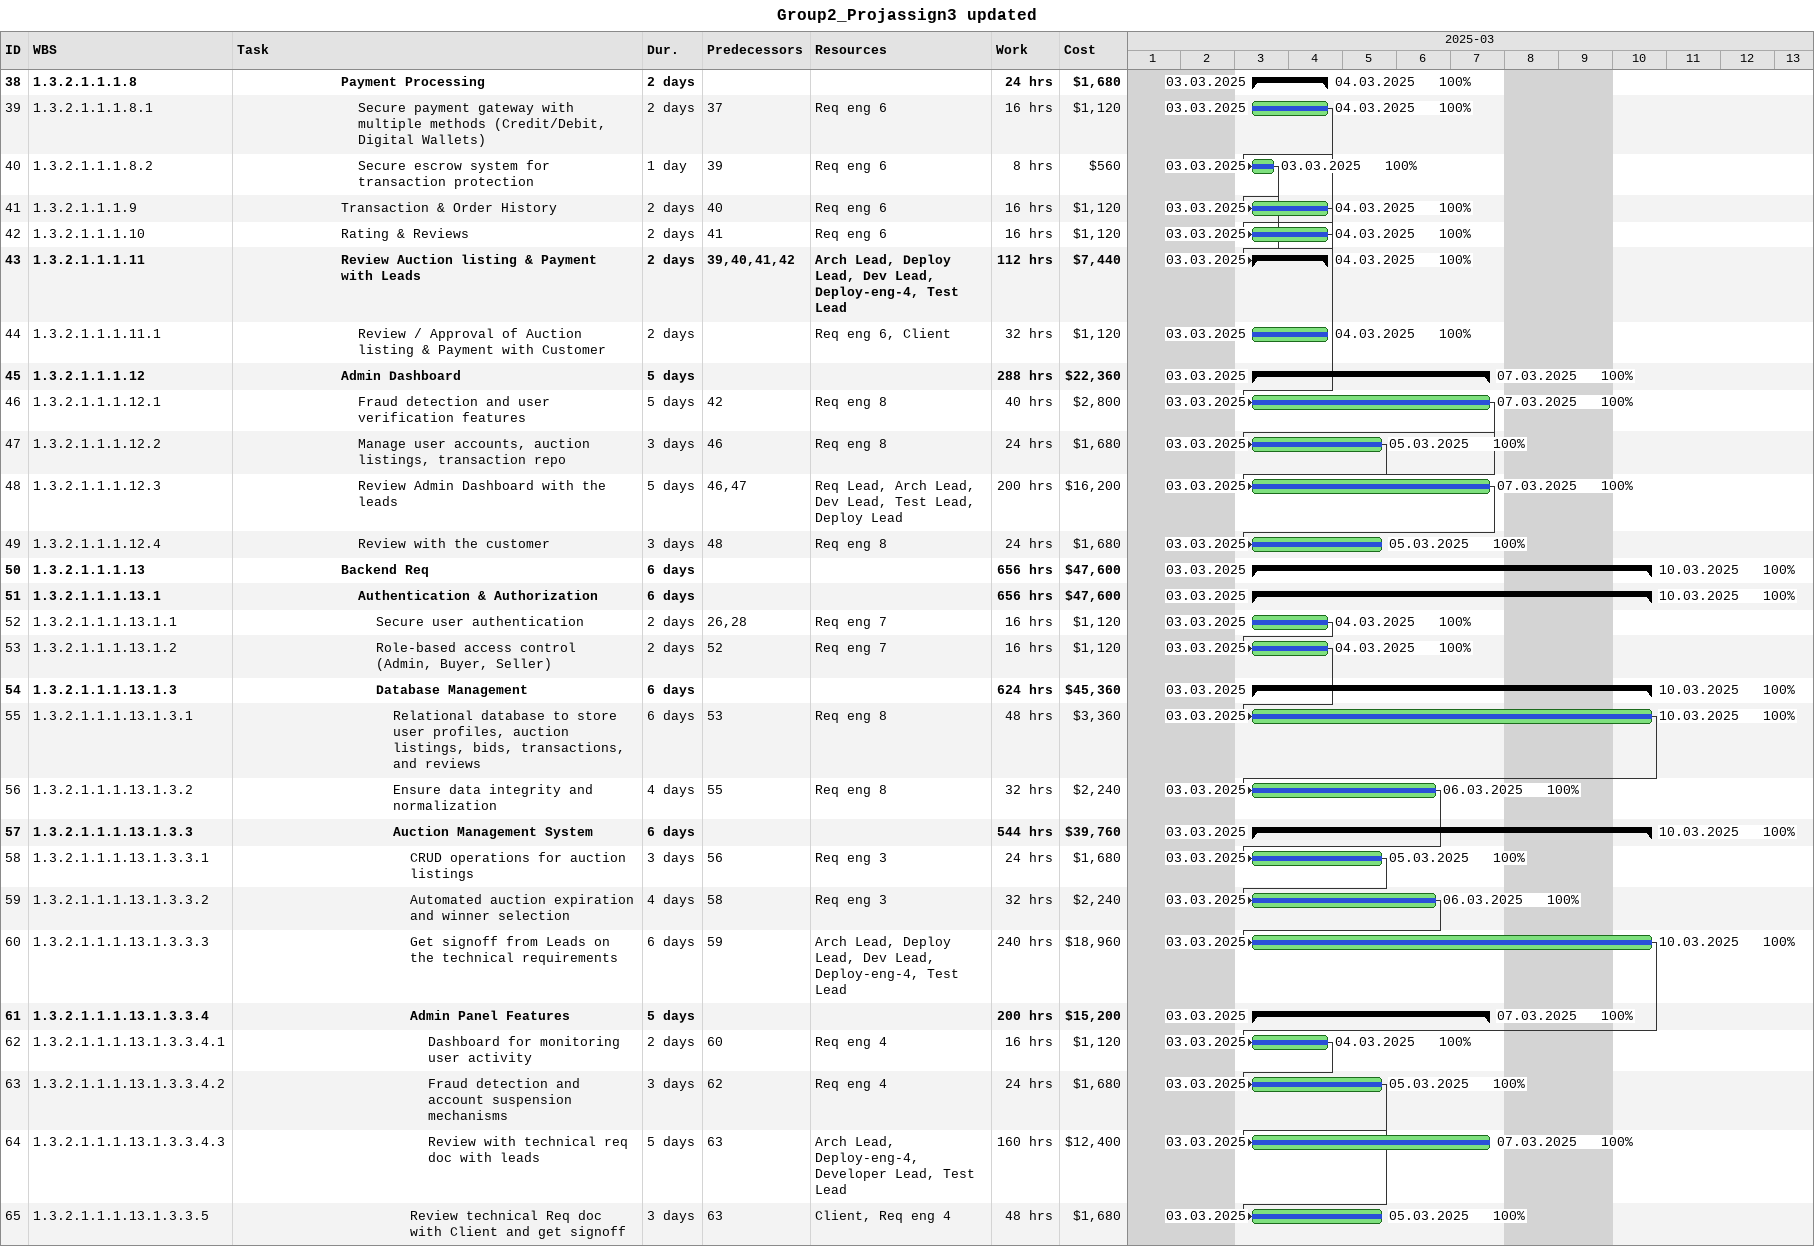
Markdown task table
Group2_Projassign3 updated

| ID | WBS | Task | Duration | Start | Finish | Predecessors | Resources | % complete | Work (h) | Cost ($) |
|---|---|---|---|---|---|---|---|---|---|---|
| 38 | 1.3.2.1.1.1.8 | **Payment Processing** | 2d | 2025-03-03 | 2025-03-04 |  |  | 100 | 24 | 1680 |
| 39 | 1.3.2.1.1.1.8.1 | Secure payment gateway with multiple methods (Credit/Debit, Digital Wallets) | 2d | 2025-03-03 | 2025-03-04 | 37 | Req eng 6 | 100 | 16 | 1120 |
| 40 | 1.3.2.1.1.1.8.2 | Secure escrow system for transaction protection | 1d | 2025-03-03 | 2025-03-03 | 39 | Req eng 6 | 100 | 8 | 560 |
| 41 | 1.3.2.1.1.1.9 | Transaction & Order History | 2d | 2025-03-03 | 2025-03-04 | 40 | Req eng 6 | 100 | 16 | 1120 |
| 42 | 1.3.2.1.1.1.10 | Rating & Reviews | 2d | 2025-03-03 | 2025-03-04 | 41 | Req eng 6 | 100 | 16 | 1120 |
| 43 | 1.3.2.1.1.1.11 | **Review Auction listing & Payment with Leads** | 2d | 2025-03-03 | 2025-03-04 | 39, 40, 41, 42 | Arch Lead, Deploy Lead, Dev Lead, Deploy-eng-4, Test Lead | 100 | 112 | 7440 |
| 44 | 1.3.2.1.1.1.11.1 | Review / Approval of Auction listing & Payment with Customer | 2d | 2025-03-03 | 2025-03-04 |  | Req eng 6, Client | 100 | 32 | 1120 |
| 45 | 1.3.2.1.1.1.12 | **Admin Dashboard** | 5d | 2025-03-03 | 2025-03-07 |  |  | 100 | 288 | 22360 |
| 46 | 1.3.2.1.1.1.12.1 | Fraud detection and user verification features | 5d | 2025-03-03 | 2025-03-07 | 42 | Req eng 8 | 100 | 40 | 2800 |
| 47 | 1.3.2.1.1.1.12.2 | Manage user accounts, auction listings, transaction repo | 3d | 2025-03-03 | 2025-03-05 | 46 | Req eng 8 | 100 | 24 | 1680 |
| 48 | 1.3.2.1.1.1.12.3 | Review Admin Dashboard with the leads | 5d | 2025-03-03 | 2025-03-07 | 46, 47 | Req Lead, Arch Lead, Dev Lead, Test Lead, Deploy Lead | 100 | 200 | 16200 |
| 49 | 1.3.2.1.1.1.12.4 | Review with the customer | 3d | 2025-03-03 | 2025-03-05 | 48 | Req eng 8 | 100 | 24 | 1680 |
| 50 | 1.3.2.1.1.1.13 | **Backend Req** | 6d | 2025-03-03 | 2025-03-10 |  |  | 100 | 656 | 47600 |
| 51 | 1.3.2.1.1.1.13.1 | **Authentication & Authorization** | 6d | 2025-03-03 | 2025-03-10 |  |  | 100 | 656 | 47600 |
| 52 | 1.3.2.1.1.1.13.1.1 | Secure user authentication | 2d | 2025-03-03 | 2025-03-04 | 26, 28 | Req eng 7 | 100 | 16 | 1120 |
| 53 | 1.3.2.1.1.1.13.1.2 | Role-based access control (Admin, Buyer, Seller) | 2d | 2025-03-03 | 2025-03-04 | 52 | Req eng 7 | 100 | 16 | 1120 |
| 54 | 1.3.2.1.1.1.13.1.3 | **Database Management** | 6d | 2025-03-03 | 2025-03-10 |  |  | 100 | 624 | 45360 |
| 55 | 1.3.2.1.1.1.13.1.3.1 | Relational database to store user profiles, auction listings, bids, transactions, and reviews | 6d | 2025-03-03 | 2025-03-10 | 53 | Req eng 8 | 100 | 48 | 3360 |
| 56 | 1.3.2.1.1.1.13.1.3.2 | Ensure data integrity and normalization | 4d | 2025-03-03 | 2025-03-06 | 55 | Req eng 8 | 100 | 32 | 2240 |
| 57 | 1.3.2.1.1.1.13.1.3.3 | **Auction Management System** | 6d | 2025-03-03 | 2025-03-10 |  |  | 100 | 544 | 39760 |
| 58 | 1.3.2.1.1.1.13.1.3.3.1 | CRUD operations for auction listings | 3d | 2025-03-03 | 2025-03-05 | 56 | Req eng 3 | 100 | 24 | 1680 |
| 59 | 1.3.2.1.1.1.13.1.3.3.2 | Automated auction expiration and winner selection | 4d | 2025-03-03 | 2025-03-06 | 58 | Req eng 3 | 100 | 32 | 2240 |
| 60 | 1.3.2.1.1.1.13.1.3.3.3 | Get signoff from Leads on the technical requirements | 6d | 2025-03-03 | 2025-03-10 | 59 | Arch Lead, Deploy Lead, Dev Lead, Deploy-eng-4, Test Lead | 100 | 240 | 18960 |
| 61 | 1.3.2.1.1.1.13.1.3.3.4 | **Admin Panel Features** | 5d | 2025-03-03 | 2025-03-07 |  |  | 100 | 200 | 15200 |
| 62 | 1.3.2.1.1.1.13.1.3.3.4.1 | Dashboard for monitoring user activity | 2d | 2025-03-03 | 2025-03-04 | 60 | Req eng 4 | 100 | 16 | 1120 |
| 63 | 1.3.2.1.1.1.13.1.3.3.4.2 | Fraud detection and account suspension mechanisms | 3d | 2025-03-03 | 2025-03-05 | 62 | Req eng 4 | 100 | 24 | 1680 |
| 64 | 1.3.2.1.1.1.13.1.3.3.4.3 | Review with technical req doc with leads | 5d | 2025-03-03 | 2025-03-07 | 63 | Arch Lead, Deploy-eng-4, Developer Lead, Test Lead | 100 | 160 | 12400 |
| 65 | 1.3.2.1.1.1.13.1.3.3.5 | Review technical Req doc with Client and get signoff | 3d | 2025-03-03 | 2025-03-05 | 63 | Client, Req eng 4 | 100 | 48 | 1680 |
